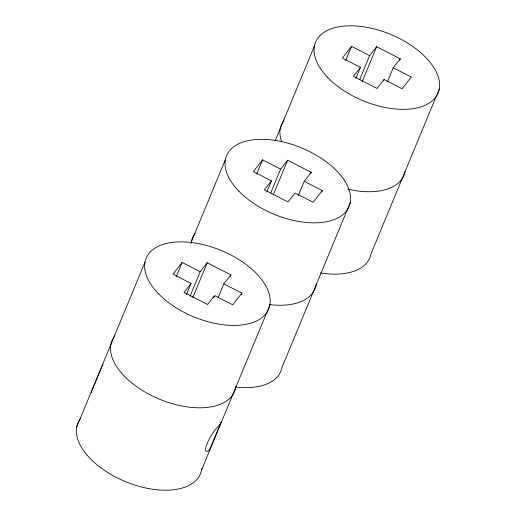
<?xml version="1.0" encoding="UTF-8"?>
<svg xmlns="http://www.w3.org/2000/svg" width="516" height="516" viewBox="0 0 516 516"><rect width="100%" height="100%" fill="white"/><g stroke="black" fill="none" stroke-linecap="round" stroke-linejoin="round"><path stroke-width="0.77" d="M91.971 390.29L91.216 392.321L91.59 391.734M92.261 389.574L101.362 368.063M76.749 426.913L145.009 262.122M176.291 276.544L182.135 262.444L200.202 271.719L207.232 262.76L230.845 274.893L230.233 276.376M191.288 241.965L225.415 159.567M186.411 294.565L191.023 283.426L172.95 274.144L182.135 262.444M190.056 296.216L200.202 271.719M192.778 297.648L207.232 262.76M256.697 173.995L262.541 159.889L280.607 169.171L287.638 160.212L311.258 172.338L310.638 173.821M275.067 141.068L314.418 46.053M213.721 297.784L214.334 296.3M217.978 297.958L223.821 283.852L230.845 274.893M266.817 192.01L271.429 180.877L253.362 171.596L262.541 159.889M270.771 192.926L280.607 169.171M273.183 195.1L287.638 160.212M241.275 294.617L241.894 293.133L223.821 283.852M345.701 60.475L351.544 46.376L369.617 55.651L376.641 46.692L400.261 58.824L399.642 60.308M298.39 195.403L304.227 181.297L311.258 172.338M355.827 78.496L360.439 67.357L342.366 58.076L351.544 46.376M359.775 79.406L369.617 55.651M362.193 81.58L376.641 46.692M201.582 469.947L269.836 305.156M321.687 192.062L322.3 190.578L304.227 181.297M383.44 80.973L384.052 79.49L402.125 88.771L411.304 77.065L393.231 67.783L387.393 81.889M350.248 202.607L281.988 367.398A66.312 35.92 22.5 0 1 235.554 387.019M439.251 89.087L370.991 253.878A66.312 35.92 22.5 0 1 320.546 272.938M101.684 367.347L102.974 364.47M191.023 283.426L183.993 292.398L207.613 304.524L214.643 295.558L232.716 304.84L241.894 293.133M271.429 180.877L264.398 189.843L288.018 201.975L295.049 193.003L313.122 202.285L322.3 190.578M360.439 67.357L353.408 76.329L377.022 88.455L384.052 79.49M393.231 67.783L400.261 58.824M405.118 171.486A66.312 35.92 22.5 0 1 347.829 189.204M281.717 141.984A66.312 35.92 22.5 0 1 284.187 119.912M235.935 386.103A66.312 35.92 22.5 0 1 159.599 399.242A66.312 35.92 22.5 0 1 114.771 335.981M201.801 468.496A66.312 35.92 22.5 0 1 125.465 481.634A66.312 35.92 22.5 0 1 80.644 418.373M316.34 283.555A66.312 35.92 22.5 0 1 269.681 304.627M191.062 243.41A66.312 35.92 22.5 0 1 195.183 233.432M221.196 422.101L209.535 449.868L207.613 451.326L205.82 451.178L205.574 448.636A16.435 3.831 -58.6 0 1 213.192 432.55C215.211 428.512 219.623 426.326 221.196 422.101M158.457 293.746A66.312 35.92 22.5 0 0 265.94 313.696A66.312 35.92 22.5 0 0 197.867 243.481A66.312 35.92 22.5 0 0 158.457 293.746M327.873 77.677A66.312 35.92 22.5 0 0 435.356 97.627A66.312 35.92 22.5 0 0 367.282 27.413A66.312 35.92 22.5 0 0 327.873 77.677M238.863 191.191A66.312 35.92 22.5 0 0 346.352 211.141A66.312 35.92 22.5 0 0 278.272 140.933A66.312 35.92 22.5 0 0 238.863 191.191"/></g></svg>
